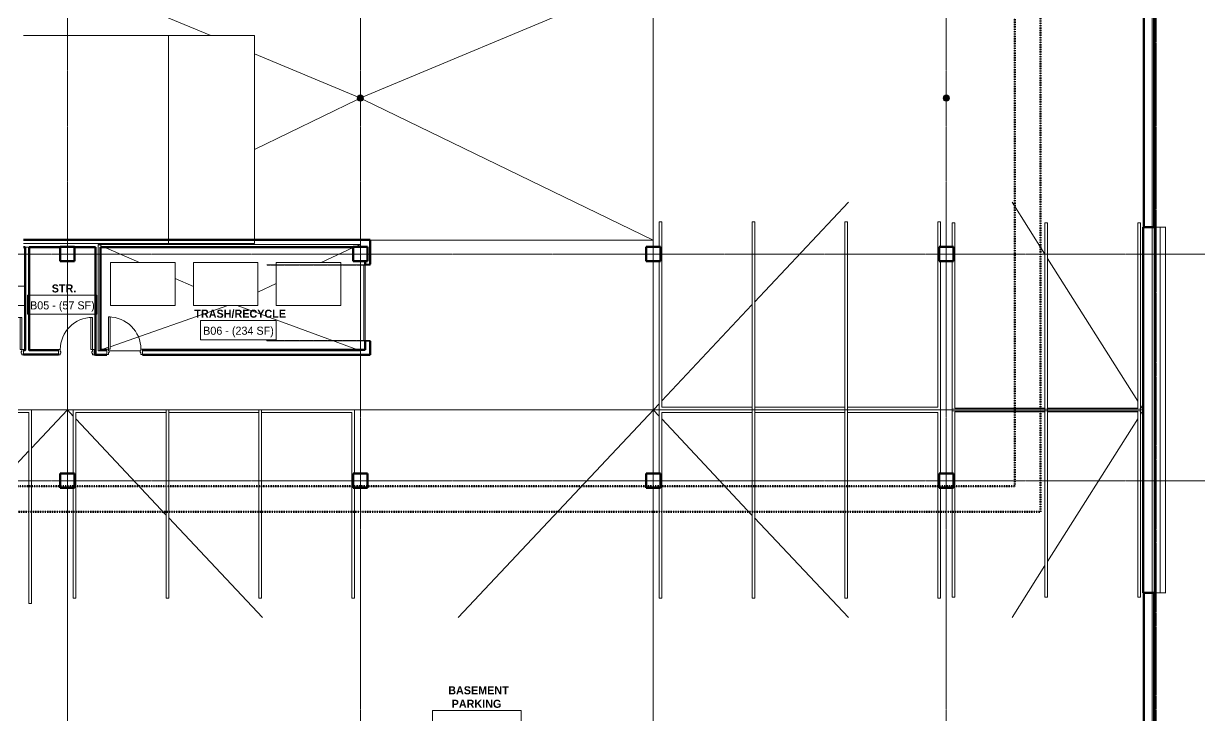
# Model space of a CAD drawing. Header units: inches. Extents: x -4235 to -464, y 9706 to 12365.
# Drawn here: x -3203 to -1891, y 11020 to 11792 of the extents above; entities that cross this region are included whole.
import ezdxf

# ---------------------------------------------------------------- set-up
doc = ezdxf.new("R2010")
doc.units = ezdxf.units.IN
doc.header["$MEASUREMENT"] = 0
for name, pattern in [('Dash', [0.25, 0.125, -0.125]), ('Dash 1_16_', [0.125, 0.0625, -0.0625]), ('Double Dash 3_8_', [1, 0.375, -0.125, 0.125, -0.125, 0.125, -0.125]), ('Grid Line 1_2_', [0.875, 0.5, -0.125, 0.125, -0.125])]:
    doc.linetypes.add(name, pattern=pattern)
for name, color, linetype, lineweight in [('0-1', 7, 'Continuous', 5), ('0-2', 7, 'Continuous', 9), ('A-AREA-IDEN', 2, 'Continuous', 9), ('A-DOOR-1', 90, 'Continuous', 20), ('A-DOOR-2', 7, 'Continuous', 9), ('A-DOOR-FRAM-1', 90, 'Continuous', 20), ('A-DOOR-HDLN-1', 170, 'Dash', 13), ('A-FLOR-1', 7, 'Continuous', 9), ('A-FLOR-2', 254, 'Continuous', 9), ('A-FLOR-4', 71, 'Continuous', 13), ('A-FLOR-5', 192, 'Continuous', 9), ('A-FLOR-6', 50, 'Continuous', 13), ('A-GENM-1', 7, 'Continuous', 9), ('A-WALL', 113, 'Continuous', 13), ('A-WALL-1', 50, 'Continuous', 13), ('C-BLDG-PADS-2', 254, 'Continuous', 9), ('C-BLDG-PADS-3', 7, 'Continuous', 9), ('C-PROP-LINE', 91, 'Double Dash 3_8_', 50), ('C-PROP-LINE-1', 91, 'Dash 1_16_', 50), ('I-WALL-1', 250, 'Continuous', 50), ('I-WALL-2', 254, 'Continuous', 9), ('I-WALL-3', 10, 'Continuous', 9), ('P-SANR-FIXT', 6, 'Continuous', 9), ('Q-SPCQ-1', 7, 'Continuous', 9), ('S-COLS', 52, 'Continuous', 9), ('S-COLS-1', 52, 'Continuous', 50), ('S-FNDN-1', 250, 'Continuous', 50), ('S-FNDN-2', 254, 'Continuous', 9), ('S-FNDN-3', 10, 'Continuous', 9), ('S-FNDN-5', 32, 'Continuous', 50), ('S-FNDN-6', 32, 'Continuous', 9), ('S-GRID-1', 1, 'Grid Line 1_2_', 9)]:
    doc.layers.add(name, color=color, linetype=linetype, lineweight=lineweight)
doc.styles.add('Century Gothic', font='ufonts.com_century-gothic.ttf', dxfattribs={"height": 9})
doc.styles.add('Century Gothic_B', font='GOTHICB.TTF', dxfattribs={"height": 9})

# ---------------------------------------------------------------- blocks, each defined once
blk = doc.blocks.new('CTR  - Topography_rvt-1-BACKGROUND - BASEMENT')
at = {"layer": 'C-BLDG-PADS-2'}
blk.add_line((-1940.3, 11157.2), (-1940.3, 11565.2), dxfattribs=at)
at = {"layer": 'C-BLDG-PADS-3'}
for p, q in [((-1940.3, 11565.2), (-1940.3, 11853.2)), ((-1940.3, 10869.2), (-1940.3, 11157.2))]:
    blk.add_line(p, q, dxfattribs=at)
blk = doc.blocks.new('Trash_Bin_3753 - 3-Yard Bin-1892975-BACKGROUND - BASEMENT')
at = {"layer": 'Q-SPCQ-1'}
for p, q in [((-36, -24), (-36, 24)), ((36, 24), (-36, 24)), ((36, 24), (36, -24)), ((36, -24), (-36, -24))]:
    blk.add_line(p, q, dxfattribs=at)
blk = doc.blocks.new('HOLLOW METAL - COMMON_3-0 x 7-0 - HM DOOR-2191985-BACKGROUND - BASEMENT')
at = {"layer": 'A-DOOR-1'}
for p, q in [((18, 39.125), (16.25, 39.125)), ((16.25, 39.125), (16.25, 3.125)), ((18, 3.125), (18, 39.125)), ((16.25, 3.125), (18, 3.125))]:
    blk.add_line(p, q, dxfattribs=at)
at = {"layer": 'A-DOOR-2'}
blk.add_arc((18, 3.125), 36, 90, 180, dxfattribs=at)
at = {"layer": 'A-DOOR-FRAM-1'}
for p, q in [((-18, 3.125), (-20, 3.125)), ((-20, 3.125), (-20, -2.625)), ((-18, 1.1875), (-18, 3.125)), ((-17.375, 1.1875), (-18, 1.1875)), ((-17.375, -0.6875), (-17.375, 1.1875)), ((18, 1.1875), (17.375, 1.1875)), ((17.375, 1.1875), (17.375, -0.6875)), ((18, 3.125), (18, 1.1875)), ((20, 3.125), (18, 3.125)), ((20, -2.625), (20, 3.125)), ((-20, -2.625), (-18, -2.625)), ((-18, -2.625), (-18, -0.6875)), ((-18, -0.6875), (-17.375, -0.6875)), ((17.375, -0.6875), (18, -0.6875)), ((18, -0.6875), (18, -2.625)), ((18, -2.625), (20, -2.625))]:
    blk.add_line(p, q, dxfattribs=at)
blk = doc.blocks.new('HOLLOW METAL - COMMON_3-0 x 7-0 - HM DOOR-2191988-BACKGROUND - BASEMENT')
at = {"layer": 'A-DOOR-1'}
for p, q in [((16.25, -3.5625), (18, -3.5625)), ((16.25, -39.5625), (16.25, -3.5625)), ((18, -3.5625), (18, -39.5625)), ((18, -39.5625), (16.25, -39.5625))]:
    blk.add_line(p, q, dxfattribs=at)
at = {"layer": 'A-DOOR-2'}
blk.add_arc((18, -3.5625), 36, 180, 270, dxfattribs=at)
at = {"layer": 'A-DOOR-FRAM-1'}
for p, q in [((-20, 2.1875), (-18, 2.1875)), ((-20, -3.5625), (-20, 2.1875)), ((-18, 2.1875), (-18, 0.25)), ((-18, 0.25), (-17.375, 0.25)), ((-17.375, 0.25), (-17.375, -1.625)), ((17.375, 0.25), (18, 0.25)), ((17.375, -1.625), (17.375, 0.25)), ((18, 2.1875), (20, 2.1875)), ((18, 0.25), (18, 2.1875)), ((20, 2.1875), (20, -3.5625)), ((-18, -3.5625), (-20, -3.5625)), ((-18, -1.625), (-18, -3.5625)), ((-17.375, -1.625), (-18, -1.625)), ((18, -1.625), (17.375, -1.625)), ((18, -3.5625), (18, -1.625)), ((20, -3.5625), (18, -3.5625))]:
    blk.add_line(p, q, dxfattribs=at)
blk = doc.blocks.new('OVERHEAD GARAGE DOOR - one-2198361-BACKGROUND - BASEMENT')
at = {"layer": 'A-DOOR-1'}
for p, q in [((42, -2.9375), (-42, -2.9375)), ((-42, -2.9375), (-42, -4.4375)), ((-42, -4.4375), (42, -4.4375)), ((42, -4.4375), (42, -2.9375))]:
    blk.add_line(p, q, dxfattribs=at)
at = {"layer": 'A-DOOR-FRAM-1'}
for p, q in [((-42, 2.6875), (-43, 2.6875)), ((-43, 2.6875), (-43, -2.9375)), ((-42, -2.9375), (-42, 2.6875)), ((42, 2.6875), (42, -2.9375)), ((43, 2.6875), (42, 2.6875)), ((43, -2.9375), (43, 2.6875)), ((-43, -2.9375), (-42, -2.9375)), ((42, -2.9375), (43, -2.9375))]:
    blk.add_line(p, q, dxfattribs=at)
at = {"layer": 'A-DOOR-HDLN-1'}
for p, q in [((-42.5, -112.4375), (-42.5, -2.9375)), ((-42, -4.4375), (-42, -112.4375)), ((42, -4.4375), (42, -112.4375)), ((42.5, -112.4375), (42.5, -2.9375)), ((-42, -112.4375), (-42.5, -112.4375)), ((42, -112.4375), (42.5, -112.4375))]:
    blk.add_line(p, q, dxfattribs=at)
blk = doc.blocks.new('Parking_Stall_Multiple - STANDARD-V2-BACKGROUND - BASEMENT')
at = {"layer": 'A-GENM-1'}
for p, q in [((71, 0), (0, 0)), ((0, 0), (0, -106.7)), ((210, 0), (87, 0)), ((210, -3), (210, 0)), ((3, -103.7), (3, -3)), ((3, -3), (210, -3)), ((210, -103.7), (0, -103.7)), ((0, -103.7), (0, -210.3)), ((210, -103.7), (3, -103.7)), ((210, -106.7), (210, -103.7)), ((210, -106.7), (210, -103.7)), ((0, -106.7), (210, -106.7)), ((3, -207.3), (3, -106.7)), ((3, -106.7), (210, -106.7)), ((210, -207.3), (0, -207.3)), ((0, -207.3), (0, -314)), ((210, -207.3), (3, -207.3)), ((210, -210.3), (210, -207.3)), ((210, -210.3), (210, -207.3)), ((0, -210.3), (210, -210.3)), ((3, -311), (3, -210.3)), ((3, -210.3), (210, -210.3)), ((0, -314), (71, -314)), ((210, -311), (3, -311)), ((87, -314), (210, -314)), ((210, -314), (210, -311))]:
    blk.add_line(p, q, dxfattribs=at)
blk = doc.blocks.new('Parking_Stall_Multiple - STANDARD-V3-BACKGROUND - BASEMENT')
at = {"layer": 'A-GENM-1'}
for p, q in [((210, 0), (0, 0)), ((0, 0), (0, -106.7)), ((210, -3), (210, 0)), ((3, -103.7), (3, -3)), ((3, -3), (210, -3)), ((210, -103.7), (0, -103.7)), ((0, -103.7), (0, -210.3)), ((210, -103.7), (3, -103.7)), ((210, -106.7), (210, -103.7)), ((210, -106.7), (210, -103.7)), ((0, -106.7), (210, -106.7)), ((3, -207.3), (3, -106.7)), ((3, -106.7), (210, -106.7)), ((210, -207.3), (3, -207.3)), ((210, -210.3), (210, -207.3)), ((0, -210.3), (71.9, -210.3)), ((87.9, -210.3), (210, -210.3))]:
    blk.add_line(p, q, dxfattribs=at)
blk = doc.blocks.new('Parking_Stall_Multiple - STANDARD-V4-BACKGROUND - BASEMENT')
at = {"layer": 'A-GENM-1'}
for p, q in [((166, 314), (0, 314)), ((0, 314), (0, 207.3)), ((3, 210.3), (3, 311)), ((3, 311), (210, 311)), ((210, 314), (182, 314)), ((210, 311), (210, 314)), ((210, 210.3), (0, 210.3)), ((0, 210.3), (0, 103.7)), ((210, 210.3), (3, 210.3)), ((210, 207.3), (210, 210.3)), ((210, 207.3), (210, 210.3)), ((0, 207.3), (210, 207.3)), ((3, 106.7), (3, 207.3)), ((3, 207.3), (210, 207.3)), ((210, 106.7), (0, 106.7)), ((0, 106.7), (0, 0)), ((210, 106.7), (3, 106.7)), ((210, 103.7), (210, 106.7)), ((210, 103.7), (210, 106.7)), ((0, 103.7), (210, 103.7)), ((3, 3), (3, 103.7)), ((3, 103.7), (210, 103.7)), ((210, 3), (3, 3)), ((210, 0), (210, 3)), ((0, 0), (166, 0)), ((182, 0), (210, 0))]:
    blk.add_line(p, q, dxfattribs=at)
blk = doc.blocks.new('Parking_Stall_Multiple - STANDARD-1983798-BACKGROUND - BASEMENT')
at = {"layer": 'A-GENM-1'}
for p, q in [((167.1, 210.3), (0, 210.3)), ((0, 210.3), (0, 103.7)), ((210, 210.3), (183.1, 210.3)), ((210, 207.3), (210, 210.3)), ((3, 106.7), (3, 207.3)), ((3, 207.3), (210, 207.3)), ((210, 106.7), (0, 106.7)), ((0, 106.7), (0, 0)), ((210, 106.7), (3, 106.7)), ((210, 103.7), (210, 106.7)), ((210, 103.7), (210, 106.7)), ((0, 103.7), (210, 103.7)), ((3, 3), (3, 103.7)), ((3, 103.7), (210, 103.7)), ((210, 3), (3, 3)), ((210, 0), (210, 3)), ((0, 0), (210, 0))]:
    blk.add_line(p, q, dxfattribs=at)
blk = doc.blocks.new('Parking_Stall_Multiple - ADA-VAN-2088509-BACKGROUND - BASEMENT')
at = {"layer": 'A-GENM-1'}
for p, q in [((216, 111), (0, 111)), ((0, 111), (0, 0)), ((3, 3), (3, 108)), ((3, 108), (216, 108)), ((216, 108), (216, 111)), ((216, 3), (3, 3)), ((216, 0), (216, 3)), ((0, 0), (216, 0))]:
    blk.add_line(p, q, dxfattribs=at)
blk = doc.blocks.new('CTR - 1st Phase - Common Walls_rvt-1-BACKGROUND - BASEMENT')
at = {"layer": 'A-WALL-1'}
for p, q in [((-3201, 11543), (-3201.6, 11543)), ((-3201, 11428), (-3201, 11543)), ((-3197.5, 11543), (-3201, 11543)), ((-3196.9, 11543), (-3197.5, 11543)), ((-3197.5, 11428), (-3197.5, 11543)), ((-3201, 11427.4), (-3203.3, 11427.4)), ((-3164.3, 11423.9), (-3203.3, 11423.9)), ((-3201, 11428), (-3201, 11427.4)), ((-3197.5, 11428), (-3197.5, 11427.4)), ((-3164.3, 11427.4), (-3197.5, 11427.4)), ((-3123.1, 11427.4), (-3124.3, 11427.4)), ((-3123.1, 11423.9), (-3124.3, 11423.9))]:
    blk.add_line(p, q, dxfattribs=at)
at = {"layer": 'I-WALL-1'}
for p, q in [((-3201.6, 11543), (-3201.6, 11428)), ((-3196.9, 11428), (-3196.9, 11543)), ((-3201.6, 11428), (-3203.3, 11428)), ((-3203.3, 11423.2), (-3164.3, 11423.2)), ((-3164.3, 11428), (-3196.9, 11428)), ((-3123.1, 11428), (-3124.3, 11428)), ((-3124.3, 11423.2), (-3123.1, 11423.2)), ((-3123.1, 11423.2), (-3123.1, 11428))]:
    blk.add_line(p, q, dxfattribs=at)
at = {"layer": 'I-WALL-2'}
for p, q in [((-3201.6, 11543), (-3201.6, 11428)), ((-3196.9, 11428), (-3196.9, 11543)), ((-3201.6, 11428), (-3203.3, 11428)), ((-3203.3, 11423.2), (-3164.3, 11423.2)), ((-3164.3, 11428), (-3196.9, 11428)), ((-3123.1, 11428), (-3124.3, 11428)), ((-3124.3, 11423.2), (-3123.1, 11423.2))]:
    blk.add_line(p, q, dxfattribs=at)
at = {"layer": 'I-WALL-3'}
for p, q in [((-3203.3, 11423.2), (-3203.3, 11428)), ((-3164.3, 11428), (-3164.3, 11423.2)), ((-3123.1, 11428), (-3123.1, 11423.2))]:
    blk.add_line(p, q, dxfattribs=at)
at = {"layer": 'S-FNDN-1'}
for p, q in [((-2822.1, 11551), (-3203.3, 11551)), ((-3203.3, 11543), (-3201.6, 11543)), ((-3196.9, 11543), (-3162.3, 11543)), ((-3146.3, 11543), (-3123.1, 11543)), ((-3123.1, 11543), (-3123.1, 11428.4)), ((-3117.5, 11543), (-2835.3, 11543)), ((-3117.5, 11428.4), (-3117.5, 11543)), ((-2816.4, 11551), (-2822.1, 11551)), ((-2816.4, 11523.8), (-2816.4, 11551)), ((-2822.1, 11527.2), (-2822.1, 11523.8)), ((-2822.1, 11437.8), (-2822.1, 11428.4)), ((-2816.4, 11422.8), (-2816.4, 11437.8)), ((-3123.1, 11428.4), (-3123.1, 11422.8)), ((-3123.1, 11422.8), (-3110.3, 11422.8)), ((-3110.3, 11428.4), (-3117.5, 11428.4)), ((-3110.3, 11422.8), (-3110.3, 11423.2)), ((-2822.1, 11428.4), (-3070.3, 11428.4)), ((-3070.3, 11423.2), (-3070.3, 11422.8)), ((-3070.3, 11422.8), (-2822.1, 11422.8)), ((-2822.1, 11422.8), (-2816.4, 11422.8))]:
    blk.add_line(p, q, dxfattribs=at)
at = {"layer": 'S-FNDN-2'}
for p, q in [((-3203.3, 11543), (-3201.6, 11543)), ((-3196.9, 11543), (-3162.3, 11543)), ((-3146.3, 11543), (-3123.1, 11543)), ((-3123.1, 11543), (-3123.1, 11428.4)), ((-3117.5, 11543), (-2835.3, 11543)), ((-3117.5, 11428.4), (-3117.5, 11543)), ((-2822.1, 11551), (-2945.4, 11551)), ((-2822.1, 11551), (-2816.4, 11551)), ((-2816.4, 11523.8), (-2816.4, 11551)), ((-2822.1, 11527.2), (-2822.1, 11523.8)), ((-2822.1, 11437.8), (-2822.1, 11428.4)), ((-2816.4, 11422.8), (-2816.4, 11437.8)), ((-3123.1, 11428), (-3123.1, 11428.4)), ((-3123.1, 11422.8), (-3123.1, 11423.2)), ((-3123.1, 11422.8), (-3110.3, 11422.8)), ((-3110.3, 11428.4), (-3117.5, 11428.4)), ((-3110.3, 11423.2), (-3110.3, 11422.8)), ((-2822.1, 11428.4), (-3070.3, 11428.4)), ((-3070.3, 11422.8), (-3070.3, 11423.2)), ((-3070.3, 11422.8), (-2822.1, 11422.8)), ((-2816.4, 11422.8), (-2822.1, 11422.8))]:
    blk.add_line(p, q, dxfattribs=at)
at = {"layer": 'S-FNDN-3'}
for p, q in [((-2816.4, 11523.8), (-2822.1, 11523.8)), ((-2822.1, 11437.8), (-2816.4, 11437.8)), ((-3123.1, 11423.2), (-3123.1, 11428)), ((-3110.3, 11428.4), (-3110.3, 11423.2)), ((-3070.3, 11423.2), (-3070.3, 11428.4))]:
    blk.add_line(p, q, dxfattribs=at)
at = {"layer": '0-2'}
for name, p, rotation in [('Parking_Stall_Multiple - STANDARD-V4-BACKGROUND - BASEMENT', (-2179.8, 11361.2), 89.99999999999953), ('Parking_Stall_Multiple - STANDARD-1983798-BACKGROUND - BASEMENT', (-1956.5, 11360.1), 89.99999999999821), ('OVERHEAD GARAGE DOOR - one-2198361-BACKGROUND - BASEMENT', (-2819.1, 11480.8), 270), ('HOLLOW METAL - COMMON_3-0 x 7-0 - HM DOOR-2191988-BACKGROUND - BASEMENT', (-3090.3, 11425.4), 180), ('Parking_Stall_Multiple - ADA-VAN-2088509-BACKGROUND - BASEMENT', (-3305.3, 11361.2), 269.9999999999978), ('Parking_Stall_Multiple - STANDARD-V2-BACKGROUND - BASEMENT', (-2833.8, 11361.2), 270.0000000000005), ('Parking_Stall_Multiple - STANDARD-V2-BACKGROUND - BASEMENT', (-2179.8, 11361.2), 270.0000000000005), ('Parking_Stall_Multiple - STANDARD-V3-BACKGROUND - BASEMENT', (-1956.5, 11362.1), 270.0000000000005)]:
    blk.add_blockref(name, p, dxfattribs=dict(at, rotation=rotation))
for name, p in [('Trash_Bin_3753 - 3-Yard Bin-1892975-BACKGROUND - BASEMENT', (-3070.2, 11501.6)), ('Trash_Bin_3753 - 3-Yard Bin-1892975-BACKGROUND - BASEMENT', (-2977.7, 11501.6)), ('Trash_Bin_3753 - 3-Yard Bin-1892975-BACKGROUND - BASEMENT', (-2885.1, 11501.6)), ('HOLLOW METAL - COMMON_3-0 x 7-0 - HM DOOR-2191985-BACKGROUND - BASEMENT', (-3223.3, 11425.4)), ('HOLLOW METAL - COMMON_3-0 x 7-0 - HM DOOR-2191985-BACKGROUND - BASEMENT', (-3144.3, 11425.4))]:
    blk.add_blockref(name, p, dxfattribs=at)
blk = doc.blocks.new('CTR - 1st Phase -Stairs _ Elevators_rvt-1-BACKGROUND - BASEMENT')
at = {"layer": 'A-FLOR-1'}
for p, q in [((-3041.4, 11779), (-3203.3, 11779)), ((-2945.4, 11779), (-3041.4, 11779)), ((-3041.4, 11779), (-3041.4, 11551)), ((-3041.4, 11551), (-3041.4, 11779)), ((-2945.4, 11551), (-2945.4, 11779))]:
    blk.add_line(p, q, dxfattribs=at)
at = {"layer": 'A-FLOR-2'}
for p, q in [((-3203.3, 11547), (-3041.4, 11547)), ((-3041.4, 11551), (-3041.4, 11547)), ((-3041.4, 11547), (-3041.4, 11551)), ((-3041.4, 11547), (-2945.4, 11547)), ((-2945.4, 11547), (-2945.4, 11551))]:
    blk.add_line(p, q, dxfattribs=at)
blk = doc.blocks.new('Concrete-Rectangular-Column - ONE-1856735-BACKGROUND - BASEMENT')
at = {"layer": 'S-COLS-1'}
for p, q in [((8, 8), (-8, 8)), ((-8, 8), (-8, -8)), ((8, -8), (8, 8)), ((-8, -8), (8, -8))]:
    blk.add_line(p, q, dxfattribs=at)
blk = doc.blocks.new('Basic Wall _ EXT - C8AØF - _10_ CONCRETE _ 2_ EPS INSUL_ - ___-2578965-BACKGROUND - BASEMENT')
at = {"layer": 'S-FNDN-6'}
for p, q in [((-1940.3, 11565.2), (-1934.4, 11565.2)), ((-1934.4, 11565.2), (-1928.4, 11565.2)), ((-1934.4, 11565.2), (-1934.4, 11157.2)), ((-1928.4, 11565.2), (-1928.3, 11565.2)), ((-1928.4, 11565.2), (-1928.4, 11157.2)), ((-1934.4, 11157.2), (-1940.3, 11157.2)), ((-1928.4, 11157.2), (-1934.4, 11157.2)), ((-1928.3, 11157.2), (-1928.4, 11157.2))]:
    blk.add_line(p, q, dxfattribs=at)
blk = doc.blocks.new('Drain-Floor-WATTS-Square-Stainless_Steel_Strainer-Type_FD-1200-M - 2_ Outlet with 5_ Strainer-2528673-BACKGROUND - BASEMENT')
at = {"layer": 'P-SANR-FIXT'}
for p, q in [((-2.707, -2.707), (-2.707, 2.707)), ((-2.707, 2.707), (2.707, 2.707)), ((-2.03025, -2.03025), (-2.03025, 2.03025)), ((-2.03025, 2.03025), (2.03025, 2.03025)), ((-1.3535, -1.3535), (-1.3535, 1.3535)), ((-1.3535, 1.3535), (1.3535, 1.3535)), ((-0.67675, -0.67675), (-0.67675, 0.67675)), ((-0.67675, 0.67675), (0.67675, 0.67675)), ((0, 2.707), (0, -2.707)), ((0.67675, 0.67675), (0.67675, -0.67675)), ((1.3535, 1.3535), (1.3535, -1.3535)), ((2.03025, 2.03025), (2.03025, -2.03025)), ((2.707, 2.707), (2.707, -2.707)), ((-2.707, 0), (2.707, 0)), ((2.707, -2.707), (-2.707, -2.707)), ((2.03025, -2.03025), (-2.03025, -2.03025)), ((1.3535, -1.3535), (-1.3535, -1.3535)), ((0.67675, -0.67675), (-0.67675, -0.67675))]:
    blk.add_line(p, q, dxfattribs=at)
for start, end in [(360, 180), (180, 360)]:
    blk.add_arc((0, 0), 3.5, start, end, dxfattribs=at)
blk = doc.blocks.new('Family - ___-2657144-BACKGROUND - BASEMENT')
at = {"layer": 'C-PROP-LINE'}
blk.add_line((-1939.8, 12268.7), (-1939.8, 9828.6), dxfattribs=at)
blk = doc.blocks.new('Family - ___-2835860-BACKGROUND - BASEMENT')
at = {"layer": 'C-PROP-LINE-1'}
for q in [(-2067.9, 12118.6), (-3401.4, 11247.4)]:
    blk.add_line((-2067.9, 11247.4), q, dxfattribs=at)
blk = doc.blocks.new('Family - ___-2835903-BACKGROUND - BASEMENT')
at = {"layer": 'C-PROP-LINE-1'}
for q in [(-2096.8, 12089.7), (-3400.9, 11276.3)]:
    blk.add_line((-2096.8, 11276.3), q, dxfattribs=at)
blk = doc.blocks.new('Family - ___-2835932-BACKGROUND - BASEMENT')
at = {"layer": 'C-PROP-LINE-1'}
for q in [(-2067.9, 12118.6), (-3401.4, 11247.4)]:
    blk.add_line((-2067.9, 11247.4), q, dxfattribs=at)

msp = doc.modelspace()

# ---------------------------------------------------------------- linework, layer by layer
at = {"layer": 'A-AREA-IDEN', "flags": 128}
for points in [[(-3278.9, 11499.4), (-3201.1, 11499.4), (-3201.1, 11477.9), (-3278.9, 11477.9)], [(-3199, 11489.4), (-3121.3, 11489.4), (-3121.3, 11467.9), (-3199, 11467.9)], [(-3005.8, 11461.1), (-2921.1, 11461.1), (-2921.1, 11439.6), (-3005.8, 11439.6)], [(-2746.6, 11025.8), (-2647.9, 11025.8), (-2647.9, 11004.3), (-2746.6, 11004.3)]]:
    msp.add_lwpolyline(points, close=True, dxfattribs=at)
at = {"layer": 'A-FLOR-4'}
for p, q in [((-3146.3, 11842.7), (-2994.2, 11779)), ((-3154.3, 11779), (-3154.3, 11839.2)), ((-2521.4, 11837.2), (-2824.1, 11710.5)), ((-2500.3, 11839.2), (-2500.3, 11543.2)), ((-2945.4, 11758.6), (-2830.5, 11710.5)), ((-2945.4, 11652), (-2830.5, 11707.7)), ((-2824.2, 11707.7), (-2500.3, 11550.8)), ((-2387.2, 11481.6), (-2282.5, 11593)), ((-2099.8, 11593), (-2063.2, 11534.9)), ((-3073.8, 11525.6), (-3120, 11546)), ((-2500.3, 11550.8), (-2945.4, 11550.8)), ((-2871.1, 11525.6), (-2835.3, 11542.3)), ((-2827.3, 11527.2), (-2827.3, 11427)), ((-2500.3, 11290.2), (-2500.3, 11527.2)), ((-2060.2, 11530.2), (-1959.5, 11370.9)), ((-3013.7, 11498.9), (-3034.2, 11508)), ((-2941.7, 11492.6), (-2921.1, 11502.2)), ((-3106.5, 11431.7), (-2975.1, 11477.6)), ((-2827.3, 11427), (-2964.7, 11477.6)), ((-2490.8, 11371.3), (-2390.2, 11478.4)), ((-3120, 11427), (-3108.3, 11431.1)), ((-3072.3, 11427), (-3108.3, 11427)), ((-2718.1, 11129.4), (-2493.8, 11368.1)), ((-3147.8, 11361.2), (-3194.3, 11361.2)), ((-3194.3, 11318.6), (-3154.3, 11361.2)), ((-3154.3, 11290.2), (-3154.3, 11361.2)), ((-3147.8, 11354.3), (-3154.3, 11361.2)), ((-2493.8, 11361.2), (-2833.8, 11361.2)), ((-2493.8, 11354.3), (-2500.3, 11361.2)), ((-2166.8, 11361.2), (-2179.8, 11361.2)), ((-1956.5, 11366.2), (-1953.3, 11361.2)), ((-1956.5, 11356.2), (-1953.3, 11361.2)), ((-1953.3, 11361.2), (-1956.5, 11361.2)), ((-3044.2, 11243.9), (-3144.8, 11351.1)), ((-2390.2, 11243.9), (-2490.8, 11351.1)), ((-2060.2, 11192.2), (-1959.5, 11351.4)), ((-3302.3, 11203.7), (-3197.3, 11315.4)), ((-3154.3, 10824.2), (-3154.3, 11274.2)), ((-2500.3, 10824.2), (-2500.3, 11274.2)), ((-2936.5, 11129.4), (-3041.2, 11240.8)), ((-2282.5, 11129.4), (-2387.2, 11240.8)), ((-2099.8, 11129.4), (-2063.2, 11187.5))]:
    msp.add_line(p, q, dxfattribs=at)
at = {"layer": 'A-FLOR-5'}
msp.add_line((-1953.3, 11896.2), (-1953.3, 10218.9), dxfattribs=at)
at = {"layer": 'A-FLOR-6'}
for p, q in [((-3120, 11427), (-3120, 11546)), ((-3120, 11546), (-2827.3, 11546)), ((-2833.4, 11543.2), (-2827.3, 11546)), ((-2827.3, 11546), (-2827.3, 11543.2)), ((-3110.3, 11427), (-3120, 11427)), ((-2827.3, 11427), (-3070.3, 11427))]:
    msp.add_line(p, q, dxfattribs=at)
at = {"layer": 'A-WALL'}
msp.add_line((-1943.3, 12087.2), (-1943.3, 9888.2), dxfattribs=at)
at = {"layer": 'S-FNDN-5'}
for p, q in [((-1952.9, 11853.2), (-1952.9, 11565.2)), ((-1941.3, 11565.2), (-1941.3, 11853.2)), ((-1940.3, 11565.2), (-1953.3, 11565.2)), ((-1953.3, 11565.2), (-1953.3, 11157.2)), ((-1940.3, 11157.2), (-1940.3, 11565.2)), ((-1953.3, 11157.2), (-1940.3, 11157.2)), ((-1952.9, 11157.2), (-1952.9, 10869.2)), ((-1941.3, 10869.2), (-1941.3, 11157.2))]:
    msp.add_line(p, q, dxfattribs=at)
at = {"layer": 'S-GRID-1'}
for p, q in [((-3154.3, 9836.2), (-3154.3, 12299.8)), ((-2827.3, 9836.2), (-2827.3, 12299.8)), ((-2500.3, 9836.2), (-2500.3, 12299.8)), ((-2173.3, 9836.2), (-2173.3, 12299.8)), ((-464.5, 11535.2), (-4185.7, 11535.2)), ((-464.5, 11282.2), (-4185.7, 11282.2))]:
    msp.add_line(p, q, dxfattribs=at)

# ---------------------------------------------------------------- block references
at = {"layer": '0-1'}
for name in ['CTR  - Topography_rvt-1-BACKGROUND - BASEMENT', 'CTR - 1st Phase - Common Walls_rvt-1-BACKGROUND - BASEMENT', 'CTR - 1st Phase -Stairs _ Elevators_rvt-1-BACKGROUND - BASEMENT']:
    msp.add_blockref(name, (0, 0), dxfattribs=at)
at = {"layer": 'C-PROP-LINE'}
msp.add_blockref('Family - ___-2657144-BACKGROUND - BASEMENT', (0, 0), dxfattribs=at)
at = {"layer": 'C-PROP-LINE-1'}
for name in ['Family - ___-2835860-BACKGROUND - BASEMENT', 'Family - ___-2835932-BACKGROUND - BASEMENT', 'Family - ___-2835903-BACKGROUND - BASEMENT']:
    msp.add_blockref(name, (0, 0), dxfattribs=at)
at = {"layer": 'P-SANR-FIXT'}
for p in [(-2827.3, 11709.2), (-2173.3, 11709.2)]:
    msp.add_blockref('Drain-Floor-WATTS-Square-Stainless_Steel_Strainer-Type_FD-1200-M - 2_ Outlet with 5_ Strainer-2528673-BACKGROUND - BASEMENT', p, dxfattribs=at)
at = {"layer": 'S-COLS'}
for p in [(-3154.3, 11535.2), (-2827.3, 11535.2), (-2500.3, 11535.2), (-2173.3, 11535.2), (-3154.3, 11282.2), (-2827.3, 11282.2), (-2500.3, 11282.2), (-2173.3, 11282.2)]:
    msp.add_blockref('Concrete-Rectangular-Column - ONE-1856735-BACKGROUND - BASEMENT', p, dxfattribs=at)
at = {"layer": 'S-FNDN-6'}
msp.add_blockref('Basic Wall _ EXT - C8AØF - _10_ CONCRETE _ 2_ EPS INSUL_ - ___-2578965-BACKGROUND - BASEMENT', (0, 0), dxfattribs=at)

# ---------------------------------------------------------------- texts
at = {"layer": 'A-AREA-IDEN', "char_height": 9, "attachment_point": 1}
for s, insert, width, style in [('STR.', (-3171.8, 11501.3), 27.876, 'Century Gothic_B'), ('B05 - (57 SF)', (-3196, 11482.4), 86.658, 'Century Gothic'), ('TRASH/RECYCLE', (-3012.6, 11473.1), 118.776, 'Century Gothic_B'), ('B06 - (234 SF)', (-3002.8, 11454.1), 95.142, 'Century Gothic'), ('BASEMENT', (-2729.2, 11052.8), 76.962, 'Century Gothic_B'), ('PARKING', (-2725.4, 11037.8), 67.872, 'Century Gothic_B')]:
    msp.add_mtext(s, dxfattribs=dict(at, insert=insert, width=width, style=style))

doc.saveas('drawing.dxf')
